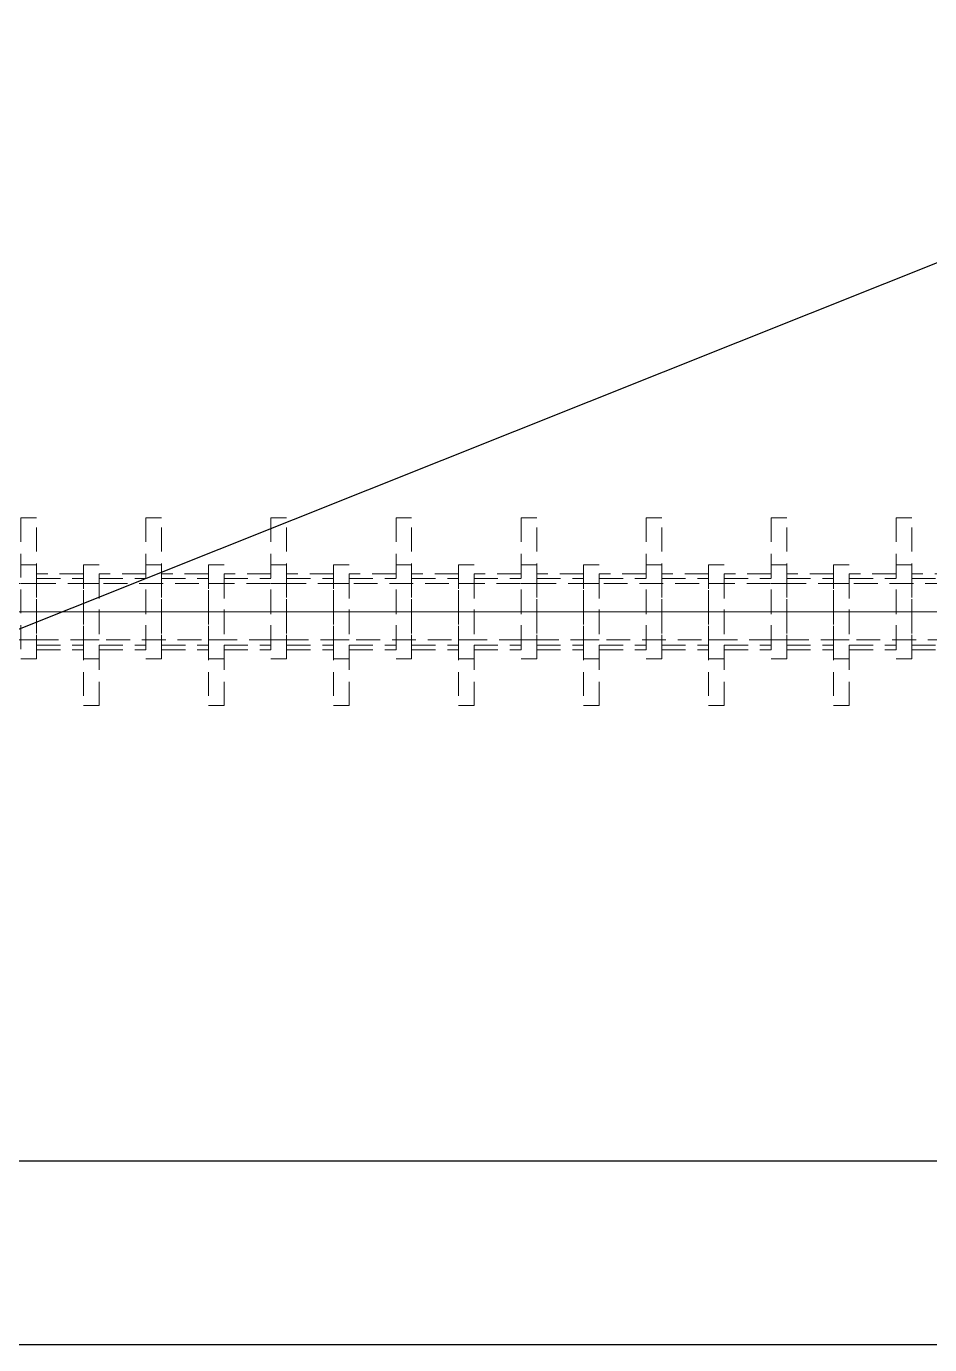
# Model space of a CAD drawing. Header units: millimetres. Extents: x 0 to 38884, y -3675 to 8056.
# Drawn here: x 12171 to 12749, y 3129 to 3972 of the extents above; entities that cross this region are included whole.
import ezdxf

# ---------------------------------------------------------------- set-up
doc = ezdxf.new("R2010")
doc.units = ezdxf.units.MM
doc.header["$LTSCALE"] = 2.4
doc.linetypes.add('CENTER2', pattern=[28.575, 19.05, -3.175, 3.175, -3.175])
doc.linetypes.add('HIDDEN', pattern=[9.525, 6.35, -3.175])
doc.layers.add('04_HIDDEN', color=2, linetype='HIDDEN', lineweight=13)
doc.layers.add('05_CENTER', color=4, linetype='CENTER2', lineweight=13)
doc.layers.add('10_DRAFT', color=8, linetype='Continuous', lineweight=0, plot=False)

# ---------------------------------------------------------------- blocks, each defined once
blk = doc.blocks.new('A$C630D245E_1')
at = {"color": 0}
blk.add_line((-1548, 0), (-342.43, 0), dxfattribs=at)
blk.add_lwpolyline([(-300, 18), (-1548, 18), (-1550, 16), (-1550, -16), (-1548, -18), (-300, -18)], close=True, dxfattribs=at)
at = {"layer": '05_CENTER'}
blk.add_line((4.08, 0), (-1560, 0), dxfattribs=at)
blk = doc.blocks.new('A$C34C55DE4_1')
at = {"color": 0}
blk.add_lwpolyline([(-30, -24.3), (0, -24.3), (0, 24.3), (-30, 24.3)], close=True, dxfattribs=at)
at = {"layer": '04_HIDDEN'}
for p, q in [((-30, 21.3), (0, 21.3)), ((-30, -21.3), (0, -21.3))]:
    blk.add_line(p, q, dxfattribs=at)
at = {"layer": '10_DRAFT'}
blk.add_line((-30, 0), (0, 0), dxfattribs=at)
blk = doc.blocks.new('A$C787D12C3_1')
at = {"color": 0}
blk.add_line((10, -30), (0, -30), dxfattribs=at)
blk.add_lwpolyline([(0, -60), (10, -60), (10, 30), (0, 30)], close=True, dxfattribs=at)
at = {"layer": '04_HIDDEN'}
for p, q in [((10, 18), (0, 18)), ((10, -18), (0, -18))]:
    blk.add_line(p, q, dxfattribs=at)
at = {"layer": '10_DRAFT'}
blk.add_line((10, 0), (0, 0), dxfattribs=at)
blk = doc.blocks.new('A$C17EB19F8_1')
at = {"color": 0}
blk.add_lwpolyline([(-10, -60), (0, -60), (0, 30), (-10, 30)], close=True, dxfattribs=at)
at = {"layer": '04_HIDDEN'}
for p, q in [((0, 18), (-10, 18)), ((0, -18), (-10, -18)), ((0, -30), (-10, -30))]:
    blk.add_line(p, q, dxfattribs=at)
at = {"layer": '10_DRAFT'}
blk.add_line((0, 0), (-10, 0), dxfattribs=at)
blk = doc.blocks.new('A$C41610DD0_1')
for name, p in [('A$C630D245E_1', (0, 0)), ('A$C17EB19F8_1', (-958.21, 0)), ('A$C17EB19F8_1', (-878.21, 0)), ('A$C17EB19F8_1', (-798.21, 0)), ('A$C17EB19F8_1', (-718.21, 0)), ('A$C17EB19F8_1', (-638.21, 0)), ('A$C17EB19F8_1', (-558.21, 0)), ('A$C17EB19F8_1', (-478.21, 0)), ('A$C34C55DE4_1', (-968.21, 0)), ('A$C34C55DE4_1', (-928.21, 0)), ('A$C34C55DE4_1', (-888.21, 0)), ('A$C34C55DE4_1', (-848.21, 0)), ('A$C34C55DE4_1', (-808.21, 0)), ('A$C34C55DE4_1', (-768.21, 0)), ('A$C34C55DE4_1', (-728.21, 0)), ('A$C34C55DE4_1', (-688.21, 0)), ('A$C34C55DE4_1', (-648.21, 0)), ('A$C34C55DE4_1', (-608.21, 0)), ('A$C34C55DE4_1', (-568.21, 0)), ('A$C34C55DE4_1', (-528.21, 0)), ('A$C34C55DE4_1', (-488.21, 0)), ('A$C34C55DE4_1', (-448.21, 0)), ('A$C34C55DE4_1', (-408.21, 0))]:
    blk.add_blockref(name, p)
at = {"rotation": 180}
for p in [(-998.21, 0), (-918.21, 0), (-838.21, 0), (-758.21, 0), (-678.21, 0), (-598.21, 0), (-518.21, 0), (-438.21, 0)]:
    blk.add_blockref('A$C787D12C3_1', p, dxfattribs=at)

msp = doc.modelspace()

# ---------------------------------------------------------------- linework, layer by layer
at = {"color": 3}
msp.add_line((14388.3488, 4473.0687), (11314.2319, 3246.8812), dxfattribs=at)
msp.add_lwpolyline([(11025.8788, 3129.3019), (14883.3848, 3129.3019), (14883.3848, 6326.6819), (11025.8788, 6326.6819)], close=True, dxfattribs=at)
msp.add_lwpolyline([(11314.2319, 3246.8812), (14388.3488, 3246.8812), (14388.3488, 4473.0687), (11314.2319, 4473.0687)], close=True)

# ---------------------------------------------------------------- block references
at = {"layer": '04_HIDDEN'}
msp.add_blockref('A$C41610DD0_1', (13175.7869, 3597.8468), dxfattribs=at)

doc.saveas('drawing.dxf')
